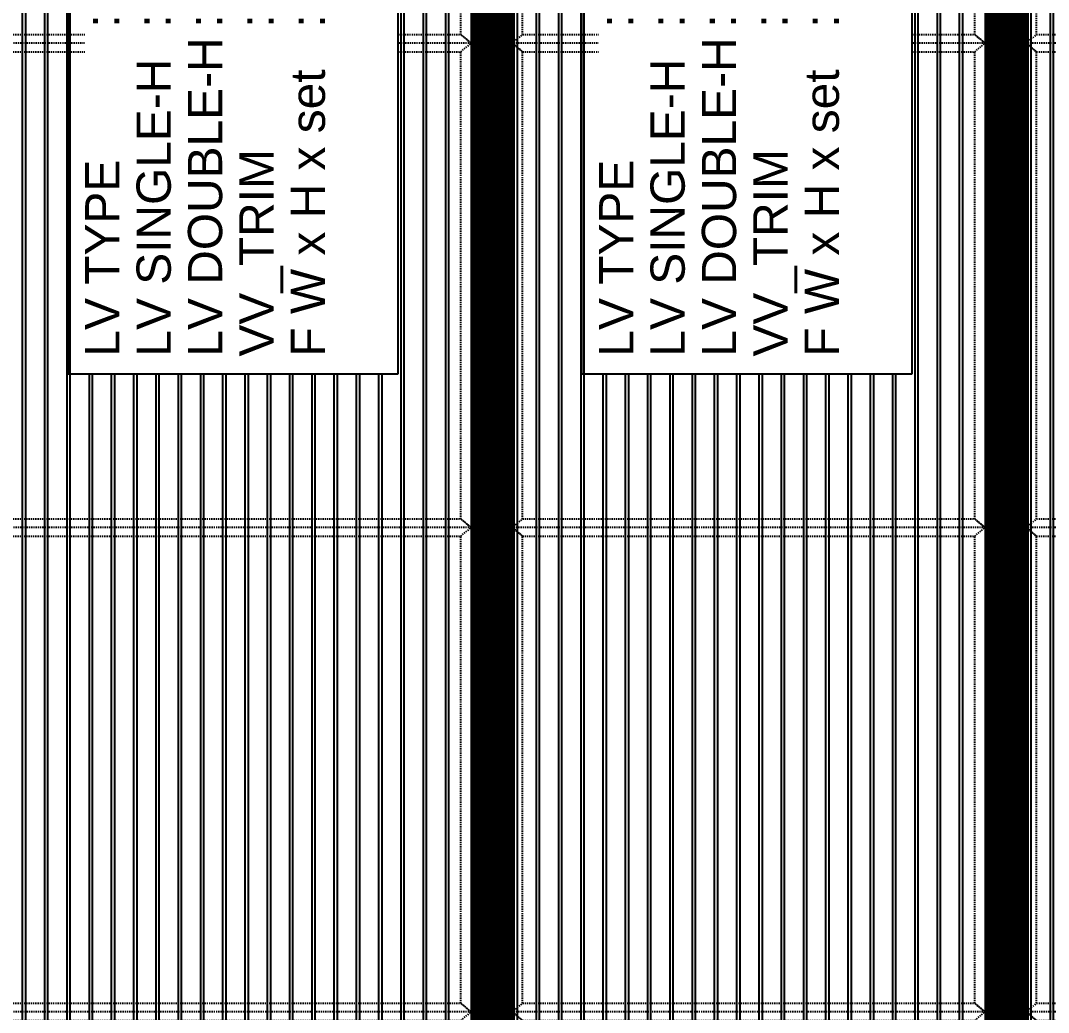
# Model space of a CAD drawing. Header units: millimetres. Extents: x 652937 to 1670132, y 1473552 to 2851037.
# Drawn here: x 821586 to 824586, y 1519870 to 1522765 of the extents above; entities that cross this region are included whole.
import ezdxf
from ezdxf.enums import TextEntityAlignment as Align
from ezdxf.xclip import XClip

# ---------------------------------------------------------------- set-up
doc = ezdxf.new("R2010")
doc.units = ezdxf.units.MM
doc.header["$XCLIPFRAME"] = 0
for name, pattern in [('TA_GL_005.00000', [13.75, 5, -1.25, 1.25, -1.25, 5]), ('TA_HL_001.00000', [6.5, 3.55, -2.95]), ('XKITLINE00', [0]), ('XKITLINE02', [4, 2, -2])]:
    doc.linetypes.add(name, pattern=pattern)
doc.layers.add('000 - 0_HIDE_OBJ_FRAMING_DEF_SUB', color=1, linetype='Continuous', plot=False)
doc.layers.add('000 - ESTIMATE_ASPG_WIPEOUT_', color=250, linetype='Continuous', plot=False)
for name, color, linetype in [('000 - 0_SYM_DWG_GRID-BUBBLE_MAIN_COLOR_1', 3, 'Continuous'), ('000 - 0_SYM_DWG_GRIDLINE_MAIN_COLOR_251', 251, 'Continuous'), ('010 - ASPG_EXTR_MAIN_COLOR_2', 2, 'Continuous'), ('010 - ASPG_EXTR_WIPEOUT_', 250, 'Continuous'), ('010 - ASPG_FRAMING_MAIN_COLOR_1', 3, 'Continuous'), ('010 - ASPG_FRAMING_SUB_COLOR_2', 1, 'Continuous'), ('010 - ASPG_FRAMING_SUB_COLOR_3', 251, 'Continuous')]:
    doc.layers.add(name, color=color, linetype=linetype)
for name, color, linetype, true_color, plot in [('000 - ESTIMATE_ASPG_MAIN_COLOR_6', 6, 'Continuous', 0xff00ff, False), ('000 - ESTIMATE_ASPG_TEXT_COLOR_1', 1, 'Continuous', 0xff0000, False), ('000_AREA_ASPG_AREA_HATCH_', 7, 'Continuous', 0xff8700, False), ('000_AREA_ASPG_AREA_MAIN_COLOR_1', 7, 'Continuous', 0xff8700, False)]:
    doc.layers.add(name, color=color, linetype=linetype, true_color=true_color, plot=plot)
for name, color, linetype, lineweight in [('A-230-M_FLOOR', 2, 'Continuous', 25), ('Bolt', 7, 'Continuous', 0), ('Part', 2, 'Continuous', 0)]:
    doc.layers.add(name, color=color, linetype=linetype, lineweight=lineweight)
doc.styles.add('_Arial', font='arial.ttf')
doc.styles.add('Arial', font='arial.ttf')
doc.styles.add('TA', font='', dxfattribs={"height": 4.5})
doc.styles.get('TA').set_extended_font_data('Cordia New')

# ---------------------------------------------------------------- blocks, each defined once
blk = doc.blocks.new('*U6169')
at = {"layer": '000 - 0_SYM_DWG_GRIDLINE_MAIN_COLOR_251', "linetype": 'ByBlock', "ltscale": 5}
blk.add_line((16, 0), (-308.662, 0), dxfattribs=at)
at = {"style": 'TA', "flags": 1}
blk.add_attdef('LOCATION', (6, -6), '', height=4.5, rotation=270, dxfattribs=at)
at = {"layer": '000 - 0_SYM_DWG_GRID-BUBBLE_MAIN_COLOR_1', "style": 'Arial'}
blk.add_attdef('GRID-HEAD', text='', height=4, rotation=90, dxfattribs=at).set_placement((50, 0), align=Align.MIDDLE_CENTER)
blk = doc.blocks.new('*U6164')
at = {"layer": '000 - 0_SYM_DWG_GRIDLINE_MAIN_COLOR_251', "linetype": 'ByBlock', "ltscale": 5}
blk.add_line((200, 0), (-30071, 0), dxfattribs=at)
at = {"style": 'TA', "flags": 1}
blk.add_attdef('LOCATION', (6, -6), '', height=4.5, rotation=270, dxfattribs=at)
blk = doc.blocks.new('W-1-PP18-ST_ENT3_REV02_20260413-044638_PP18_ENT3_ELE2-DIMS-2')
at = {"color": 6, "linetype": 'TA_GL_005.00000', "rotation": 180}
blk.add_blockref('*U6164', (-7244, 110695), dxfattribs=at)
at = {"layer": '000 - 0_SYM_DWG_GRIDLINE_MAIN_COLOR_251', "color": 6, "xscale": 50, "yscale": 50, "zscale": 50, "rotation": 270}
blk.add_blockref('*U6169', (0, 100920), dxfattribs=at)
blk = doc.blocks.new('GM_Louver Grill Vertical Z1 - Z Profile-V141-ENT 3 ELE-4 Sheet')
at = {"layer": '000 - 0_HIDE_OBJ_FRAMING_DEF_SUB'}
blk.add_line((187463.5, 105550), (187463.5, 114870), dxfattribs=at)
blk = doc.blocks.new('E4')
at = {"layer": '000 - 0_HIDE_OBJ_FRAMING_DEF_SUB'}
for points in [[(-1563166.2, 114870), (-1564666.2, 114870), (-1564666.2, 105550), (-1563166.2, 105550)], [(-1563166.2, 114870), (-1561666.2, 114870), (-1561666.2, 105550), (-1563166.2, 105550)], [(-1560166.2, 114870), (-1561666.2, 114870), (-1561666.2, 105550), (-1560166.2, 105550)], [(-1564616.2, 114820), (-1563216.2, 114820), (-1563216.2, 105600), (-1564616.2, 105600)], [(-1563116.2, 114820), (-1561716.2, 114820), (-1561716.2, 105600), (-1563116.2, 105600)], [(-1561616.2, 114820), (-1560216.2, 114820), (-1560216.2, 105600), (-1561616.2, 105600)]]:
    blk.add_lwpolyline(points, close=True, dxfattribs=at)
at = {"layer": '000 - 0_HIDE_OBJ_FRAMING_DEF_SUB', "color": 8}
for p in [(-1751929.7, 0), (-1751854.7, 0), (-1751779.7, 0), (-1751704.7, 0), (-1751629.7, 0), (-1751554.7, 0), (-1751479.7, 0), (-1751404.7, 0), (-1751329.7, 0), (-1751254.7, 0), (-1751179.7, 0), (-1751104.7, 0), (-1751029.7, 0), (-1750954.7, 0), (-1750879.7, 0), (-1750804.7, 0), (-1750729.7, 0), (-1750504.7, 0), (-1750429.7, 0), (-1750354.7, 0), (-1750279.7, 0), (-1750204.7, 0), (-1750129.7, 0), (-1750054.7, 0), (-1749979.7, 0), (-1749904.7, 0), (-1749829.7, 0), (-1749754.7, 0), (-1749679.7, 0), (-1749604.7, 0), (-1749529.7, 0), (-1749454.7, 0), (-1749379.7, 0), (-1749304.7, 0), (-1749229.7, 0), (-1749004.7, 0)]:
    blk.add_blockref('GM_Louver Grill Vertical Z1 - Z Profile-V141-ENT 3 ELE-4 Sheet', p, dxfattribs=at)
blk = doc.blocks.new('*A3459102')
at = {"layer": 'Part', "linetype": 'XKITLINE00', "lineweight": 0}
for p, q in [((616.947211, 135.830227), (616.947209, 135.830227)), ((616.947209, 135.830227), (619.147209, 135.830227)), ((616.947209, 135.730227), (616.947209, 135.830227)), ((616.947211, 135.730227), (616.947209, 135.730227)), ((616.947209, 135.730227), (619.147209, 135.730227)), ((619.147211, 135.830227), (619.147209, 135.830227)), ((619.147209, 135.730227), (619.147209, 135.830227)), ((619.147211, 135.730227), (619.147209, 135.730227))]:
    blk.add_line(p, q, dxfattribs=at)
at = {"layer": 'Part', "linetype": 'XKITLINE02', "lineweight": 0}
for p, q in [((616.947211, 135.830227), (616.947211, 135.730227)), ((619.147209, 135.830227), (619.147211, 135.830227)), ((619.147209, 135.730227), (619.147211, 135.730227)), ((619.147211, 135.830227), (619.147211, 135.730227))]:
    blk.add_line(p, q, dxfattribs=at)
blk = doc.blocks.new('*A3460103')
at = {"layer": 'Part', "linetype": 'XKITLINE02', "lineweight": 0}
for p, q in [((618.12721, 136.430227), (618.077209, 136.430227)), ((618.077209, 136.430227), (618.077209, 135.930227)), ((618.127209, 135.930227), (618.127209, 136.430227)), ((618.077209, 135.830227), (618.67721, 135.830227)), ((618.67721, 135.830227), (618.67721, 135.880227))]:
    blk.add_line(p, q, dxfattribs=at)
at = {"layer": 'Part', "linetype": 'XKITLINE00', "lineweight": 0}
for p, q in [((618.077209, 135.930227), (618.077209, 135.830227)), ((618.127209, 135.930227), (618.127209, 135.880227)), ((618.677209, 135.880227), (618.127209, 135.880227)), ((618.677209, 135.830227), (618.677209, 135.880227))]:
    blk.add_line(p, q, dxfattribs=at)
blk = doc.blocks.new('*A3462105')
at = {"layer": 'Bolt', "linetype": 'XKITLINE02', "lineweight": 0}
for p, q in [((618.07721, 136.200227), (618.01721, 136.200227)), ((618.12721, 136.300227), (618.07721, 136.300227)), ((618.20641, 136.130227), (617.77721, 136.130227)), ((618.07721, 136.060227), (618.01721, 136.060227)), ((618.12721, 135.960227), (618.07721, 135.960227))]:
    blk.add_line(p, q, dxfattribs=at)
blk = doc.blocks.new('*A3463106')
at = {"layer": 'Bolt'}
for points in [[(617.217, 135.83), (617.217, 135.73), (617.077, 135.73), (617.077, 135.83)], [(619.017, 135.83), (619.017, 135.73), (618.877, 135.73), (618.877, 135.83)]]:
    blk.add_hatch(color=256, dxfattribs=at).paths.add_polyline_path(points, flags=17)
at = {"layer": 'Bolt', "linetype": 'XKITLINE00', "lineweight": 0}
for p, q in [((617.077, 135.83), (617.077, 135.73)), ((617.147, 135.83), (617.147, 135.73)), ((617.217, 135.83), (617.217, 135.73)), ((618.877, 135.83), (618.877, 135.73)), ((618.947, 135.83), (618.947, 135.73)), ((619.017, 135.83), (619.017, 135.73))]:
    blk.add_line(p, q, dxfattribs=at)
blk = doc.blocks.new('*A3534110')
at = {"layer": 'Part', "linetype": 'XKITLINE00', "lineweight": 0}
for p, q in [((616.947209, 162.330227), (616.947209, 162.430227)), ((616.947209, 162.430227), (619.147209, 162.430227)), ((619.147209, 162.330227), (616.947209, 162.330227)), ((619.147209, 162.330227), (619.147209, 162.430227)), ((619.147209, 162.430227), (619.147211, 162.430227)), ((619.147211, 162.330227), (619.147209, 162.330227))]:
    blk.add_line(p, q, dxfattribs=at)
at = {"layer": 'Part', "linetype": 'XKITLINE02', "lineweight": 0}
for p, q in [((616.947211, 162.330227), (616.947211, 162.430227)), ((619.147209, 162.430227), (619.147211, 162.430227)), ((619.147209, 162.330227), (619.147211, 162.330227)), ((619.147211, 162.330227), (619.147211, 162.430227))]:
    blk.add_line(p, q, dxfattribs=at)
blk = doc.blocks.new('*A3535111')
at = {"layer": 'Part', "linetype": 'XKITLINE00', "lineweight": 0}
for p, q in [((618.077209, 162.330227), (618.077209, 162.230227)), ((618.677209, 162.280227), (618.677209, 162.330227)), ((618.677209, 162.280227), (618.127209, 162.280227)), ((618.127209, 162.280227), (618.127209, 162.230227))]:
    blk.add_line(p, q, dxfattribs=at)
at = {"layer": 'Part', "linetype": 'XKITLINE02', "lineweight": 0}
for p, q in [((618.077209, 162.330227), (618.67721, 162.330227)), ((618.67721, 162.330227), (618.67721, 162.280227)), ((618.07721, 161.730227), (618.077209, 162.230227)), ((618.127209, 162.230227), (618.12721, 161.730227)), ((618.077209, 161.730227), (618.12721, 161.730227))]:
    blk.add_line(p, q, dxfattribs=at)
blk = doc.blocks.new('*A3537113')
at = {"layer": 'Bolt', "linetype": 'XKITLINE02', "lineweight": 0}
for p, q in [((618.20641, 162.030227), (617.77721, 162.030227)), ((618.07721, 162.100227), (618.01721, 162.100227)), ((618.12721, 162.200227), (618.07721, 162.200227)), ((618.07721, 161.960227), (618.01721, 161.960227)), ((618.12721, 161.860227), (618.07721, 161.860227))]:
    blk.add_line(p, q, dxfattribs=at)
blk = doc.blocks.new('*A3538114')
at = {"layer": 'Bolt'}
for points in [[(617.217, 162.43), (617.217, 162.33), (617.077, 162.33), (617.077, 162.43)], [(619.017, 162.43), (619.017, 162.33), (618.877, 162.33), (618.877, 162.43)]]:
    blk.add_hatch(color=256, dxfattribs=at).paths.add_polyline_path(points, flags=17)
at = {"layer": 'Bolt', "linetype": 'XKITLINE00', "lineweight": 0}
for p, q in [((617.077, 162.33), (617.077, 162.43)), ((617.147, 162.33), (617.147, 162.43)), ((617.217, 162.33), (617.217, 162.43)), ((618.877, 162.33), (618.877, 162.43)), ((618.947, 162.33), (618.947, 162.43)), ((619.017, 162.33), (619.017, 162.43))]:
    blk.add_line(p, q, dxfattribs=at)
blk = doc.blocks.new('*A3536112')
at = {"layer": 'Part', "linetype": 'XKITLINE00', "lineweight": 0}
for p, q in [((616.747209, 162.630227), (616.947209, 162.430227)), ((619.177209, 162.430227), (619.347209, 162.630227)), ((616.947209, 162.430227), (619.177211, 162.430227))]:
    blk.add_line(p, q, dxfattribs=at)
at = {"layer": 'Part', "linetype": 'XKITLINE02', "lineweight": 0}
for p, q in [((616.747209, 162.630227), (619.347211, 162.630227)), ((616.947211, 162.430227), (616.747211, 162.630227)), ((619.177211, 162.430227), (619.347211, 162.630227))]:
    blk.add_line(p, q, dxfattribs=at)
blk = doc.blocks.new('*A3461104')
at = {"layer": 'Part', "linetype": 'XKITLINE00', "lineweight": 0}
for p, q in [((616.747209, 135.530227), (616.947209, 135.730227)), ((616.947209, 135.730227), (616.947211, 135.730227)), ((619.177211, 135.730227), (616.947209, 135.730227)), ((619.347209, 135.530227), (619.177209, 135.730227))]:
    blk.add_line(p, q, dxfattribs=at)
at = {"layer": 'Part', "linetype": 'XKITLINE02', "lineweight": 0}
for p, q in [((616.747211, 135.530227), (616.947211, 135.730227)), ((619.347211, 135.530227), (619.177211, 135.730227)), ((616.747209, 135.530227), (619.347211, 135.530227))]:
    blk.add_line(p, q, dxfattribs=at)
blk = doc.blocks.new('*A45305054')
at = {"layer": 'Part', "linetype": 'XKITLINE00', "lineweight": 0}
for p, q in [((7.497034, -93.970099), (20.997055, -93.970099)), ((7.497034, -93.970099), (7.497034, -94.295099)), ((20.99706, -93.970099), (20.997055, -93.970099)), ((20.997055, -93.970099), (20.997055, -94.295099)), ((20.997145, -93.970099), (20.997139, -93.970099)), ((20.997139, -93.970099), (20.997139, -94.265099)), ((7.497034, -94.295099), (20.997055, -94.295099)), ((20.997145, -94.265099), (20.997145, -94.295099))]:
    blk.add_line(p, q, dxfattribs=at)
at = {"layer": 'Part', "linetype": 'XKITLINE02', "lineweight": 0}
for p, q in [((7.49704, -94.265099), (7.49704, -93.970099)), ((7.497118, -94.265099), (7.497118, -93.970099)), ((7.497124, -94.295099), (7.497124, -93.970099)), ((20.997055, -93.970099), (20.997145, -93.970099)), ((20.99706, -94.265099), (20.99706, -93.970099)), ((20.997145, -93.970099), (20.997145, -94.265099)), ((7.49704, -94.265099), (20.997139, -94.265099)), ((20.997055, -94.295099), (20.997145, -94.295099)), ((20.997055, -94.295099), (20.997145, -94.295099)), ((20.997139, -94.265099), (20.99706, -94.265099))]:
    blk.add_line(p, q, dxfattribs=at)
blk = doc.blocks.new('*A45315055')
at = {"layer": 'Part', "linetype": 'XKITLINE00', "lineweight": 0}
for p, q in [((7.497034, -86.470099), (20.997055, -86.470099)), ((7.497034, -86.470099), (7.497034, -86.795099)), ((20.99706, -86.470099), (20.997055, -86.470099)), ((20.997055, -86.470099), (20.997055, -86.795099)), ((20.997145, -86.470099), (20.997139, -86.470099)), ((20.997139, -86.470099), (20.997139, -86.765099)), ((7.497034, -86.795099), (20.997055, -86.795099)), ((20.997145, -86.765099), (20.997145, -86.795099))]:
    blk.add_line(p, q, dxfattribs=at)
at = {"layer": 'Part', "linetype": 'XKITLINE02', "lineweight": 0}
for p, q in [((7.49704, -86.765099), (7.49704, -86.470099)), ((7.497118, -86.765099), (7.497118, -86.470099)), ((7.497124, -86.795099), (7.497124, -86.470099)), ((20.997055, -86.470099), (20.997145, -86.470099)), ((20.99706, -86.765099), (20.99706, -86.470099)), ((20.997145, -86.470099), (20.997145, -86.765099)), ((7.49704, -86.765099), (20.997139, -86.765099)), ((20.997055, -86.795099), (20.997145, -86.795099)), ((20.997055, -86.795099), (20.997145, -86.795099)), ((20.997139, -86.765099), (20.99706, -86.765099))]:
    blk.add_line(p, q, dxfattribs=at)
blk = doc.blocks.new('*A45835107')
at = {"layer": 'Part', "linetype": 'XKITLINE00', "lineweight": 0}
for p, q in [((9.106897, -94.475099), (9.106897, -94.325099)), ((9.106897, -94.325099), (9.136897, -94.325099)), ((9.136897, -94.475099), (9.136897, -94.325099)), ((9.137017, -94.825099), (9.137017, -94.325099)), ((9.106987, -94.825099), (9.106897, -94.475099)), ((9.106897, -94.475099), (9.136897, -94.475099)), ((9.136897, -94.475099), (9.136987, -94.825099)), ((9.107017, -94.825099), (9.106987, -94.825099)), ((9.106987, -94.825099), (9.137017, -94.825099))]:
    blk.add_line(p, q, dxfattribs=at)
at = {"layer": 'Part', "linetype": 'XKITLINE02', "lineweight": 0}
for p, q in [((9.106897, -94.325099), (9.107017, -94.325099)), ((9.107017, -94.325099), (9.107017, -94.825099)), ((9.136897, -94.325099), (9.137017, -94.325099)), ((9.137017, -94.325099), (9.136897, -94.325099))]:
    blk.add_line(p, q, dxfattribs=at)
blk = doc.blocks.new('*A46125136')
at = {"layer": 'Part', "linetype": 'XKITLINE00', "lineweight": 0}
for p, q in [((19.356876, -86.975099), (19.356876, -86.825099)), ((19.356876, -86.825099), (19.386876, -86.825099)), ((19.386876, -86.975099), (19.386876, -86.825099)), ((19.386996, -87.325099), (19.386996, -86.825099)), ((19.356966, -87.325099), (19.356876, -86.975099)), ((19.356876, -86.975099), (19.386876, -86.975099)), ((19.386876, -86.975099), (19.386966, -87.325099)), ((19.356996, -87.325099), (19.356966, -87.325099)), ((19.356966, -87.325099), (19.386996, -87.325099))]:
    blk.add_line(p, q, dxfattribs=at)
at = {"layer": 'Part', "linetype": 'XKITLINE02', "lineweight": 0}
for p, q in [((19.356876, -86.825099), (19.356996, -86.825099)), ((19.356996, -86.825099), (19.356996, -87.325099)), ((19.386876, -86.825099), (19.386996, -86.825099)), ((19.386996, -86.825099), (19.386876, -86.825099))]:
    blk.add_line(p, q, dxfattribs=at)
blk = doc.blocks.new('*A46135137')
at = {"layer": 'Part', "linetype": 'XKITLINE00', "lineweight": 0}
for p, q in [((19.121876, -86.825099), (19.121876, -86.795099)), ((19.621996, -86.825099), (19.121876, -86.825099)), ((19.621876, -86.825099), (19.621876, -86.795099)), ((19.621996, -86.825099), (19.621876, -86.825099)), ((19.621996, -86.795099), (19.621996, -86.825099))]:
    blk.add_line(p, q, dxfattribs=at)
at = {"layer": 'Part', "linetype": 'XKITLINE02', "lineweight": 0}
for p, q in [((19.621996, -86.795099), (19.121876, -86.795099)), ((19.121996, -86.825099), (19.121996, -86.795099)), ((19.621876, -86.795099), (19.621996, -86.795099))]:
    blk.add_line(p, q, dxfattribs=at)
blk = doc.blocks.new('*A46145138')
at = {"layer": 'Bolt'}
for points in [[(19.257, -86.765), (19.257, -86.795), (19.187, -86.795), (19.187, -86.765)], [(19.257, -86.795), (19.257, -86.825), (19.187, -86.825), (19.187, -86.795)], [(19.557, -86.765), (19.557, -86.795), (19.487, -86.795), (19.487, -86.765)], [(19.557, -86.795), (19.557, -86.825), (19.487, -86.825), (19.487, -86.795)]]:
    blk.add_hatch(color=256, dxfattribs=at).paths.add_polyline_path(points, flags=17)
at = {"layer": 'Bolt', "linetype": 'XKITLINE00', "lineweight": 0}
for p, q in [((19.222, -86.865), (19.222, -86.65)), ((19.522, -86.865), (19.522, -86.65)), ((19.187, -86.795), (19.187, -86.765)), ((19.187, -86.825), (19.187, -86.795)), ((19.257, -86.795), (19.257, -86.765)), ((19.257, -86.825), (19.257, -86.795)), ((19.487, -86.795), (19.487, -86.765)), ((19.487, -86.825), (19.487, -86.795)), ((19.557, -86.795), (19.557, -86.765)), ((19.557, -86.825), (19.557, -86.795))]:
    blk.add_line(p, q, dxfattribs=at)
blk = doc.blocks.new('*A46175141')
at = {"layer": 'Bolt'}
for points in [[(9.007, -86.765), (9.007, -86.795), (8.937, -86.795), (8.937, -86.765)], [(9.007, -86.795), (9.007, -86.825), (8.937, -86.825), (8.937, -86.795)], [(9.307, -86.765), (9.307, -86.795), (9.237, -86.795), (9.237, -86.765)], [(9.307, -86.795), (9.307, -86.825), (9.237, -86.825), (9.237, -86.795)]]:
    blk.add_hatch(color=256, dxfattribs=at).paths.add_polyline_path(points, flags=17)
at = {"layer": 'Bolt', "linetype": 'XKITLINE00', "lineweight": 0}
for p, q in [((8.972, -86.865), (8.972, -86.65)), ((9.272, -86.865), (9.272, -86.65)), ((8.937, -86.795), (8.937, -86.765)), ((8.937, -86.825), (8.937, -86.795)), ((9.007, -86.795), (9.007, -86.765)), ((9.007, -86.825), (9.007, -86.795)), ((9.237, -86.795), (9.237, -86.765)), ((9.237, -86.825), (9.237, -86.795)), ((9.307, -86.795), (9.307, -86.765)), ((9.307, -86.825), (9.307, -86.795))]:
    blk.add_line(p, q, dxfattribs=at)
blk = doc.blocks.new('*A46205144')
at = {"layer": 'Part', "linetype": 'XKITLINE00', "lineweight": 0}
for p, q in [((8.871897, -86.825099), (8.871897, -86.795099)), ((9.372017, -86.825099), (8.871897, -86.825099)), ((9.371897, -86.825099), (9.371897, -86.795099)), ((9.372017, -86.825099), (9.371897, -86.825099)), ((9.372017, -86.795099), (9.372017, -86.825099))]:
    blk.add_line(p, q, dxfattribs=at)
at = {"layer": 'Part', "linetype": 'XKITLINE02', "lineweight": 0}
for p, q in [((9.372017, -86.795099), (8.871897, -86.795099)), ((8.872017, -86.825099), (8.872017, -86.795099)), ((9.371897, -86.795099), (9.372017, -86.795099))]:
    blk.add_line(p, q, dxfattribs=at)
blk = doc.blocks.new('*A46215145')
at = {"layer": 'Part', "linetype": 'XKITLINE00', "lineweight": 0}
for p, q in [((9.106897, -86.975099), (9.106897, -86.825099)), ((9.106897, -86.825099), (9.136897, -86.825099)), ((9.136897, -86.975099), (9.136897, -86.825099)), ((9.137017, -87.325099), (9.137017, -86.825099)), ((9.106987, -87.325099), (9.106897, -86.975099)), ((9.106897, -86.975099), (9.136897, -86.975099)), ((9.136897, -86.975099), (9.136987, -87.325099)), ((9.107017, -87.325099), (9.106987, -87.325099)), ((9.106987, -87.325099), (9.137017, -87.325099))]:
    blk.add_line(p, q, dxfattribs=at)
at = {"layer": 'Part', "linetype": 'XKITLINE02', "lineweight": 0}
for p, q in [((9.106897, -86.825099), (9.107017, -86.825099)), ((9.107017, -86.825099), (9.107017, -87.325099)), ((9.136897, -86.825099), (9.137017, -86.825099)), ((9.137017, -86.825099), (9.136897, -86.825099))]:
    blk.add_line(p, q, dxfattribs=at)
blk = doc.blocks.new('*A46365160')
at = {"layer": 'Bolt'}
for points in [[(9.007, -94.265), (9.007, -94.295), (8.937, -94.295), (8.937, -94.265)], [(9.007, -94.295), (9.007, -94.325), (8.937, -94.325), (8.937, -94.295)], [(9.307, -94.265), (9.307, -94.295), (9.237, -94.295), (9.237, -94.265)], [(9.307, -94.295), (9.307, -94.325), (9.237, -94.325), (9.237, -94.295)]]:
    blk.add_hatch(color=256, dxfattribs=at).paths.add_polyline_path(points, flags=17)
at = {"layer": 'Bolt', "linetype": 'XKITLINE00', "lineweight": 0}
for p, q in [((8.972, -94.365), (8.972, -94.15)), ((9.272, -94.365), (9.272, -94.15)), ((8.937, -94.295), (8.937, -94.265)), ((8.937, -94.325), (8.937, -94.295)), ((9.007, -94.295), (9.007, -94.265)), ((9.007, -94.325), (9.007, -94.295)), ((9.237, -94.295), (9.237, -94.265)), ((9.237, -94.325), (9.237, -94.295)), ((9.307, -94.295), (9.307, -94.265)), ((9.307, -94.325), (9.307, -94.295))]:
    blk.add_line(p, q, dxfattribs=at)
blk = doc.blocks.new('*A46375161')
at = {"layer": 'Part', "linetype": 'XKITLINE00', "lineweight": 0}
for p, q in [((8.871897, -94.325099), (8.871897, -94.295099)), ((9.372017, -94.325099), (8.871897, -94.325099)), ((9.371897, -94.325099), (9.371897, -94.295099)), ((9.372017, -94.325099), (9.371897, -94.325099)), ((9.372017, -94.295099), (9.372017, -94.325099))]:
    blk.add_line(p, q, dxfattribs=at)
at = {"layer": 'Part', "linetype": 'XKITLINE02', "lineweight": 0}
for p, q in [((9.372017, -94.295099), (8.871897, -94.295099)), ((8.872017, -94.325099), (8.872017, -94.295099)), ((9.371897, -94.295099), (9.372017, -94.295099))]:
    blk.add_line(p, q, dxfattribs=at)
blk = doc.blocks.new('W-1-PP18-ST_ENT3_REV02_20260413-214324_PP18_ENT3_SE_ELE4-1')
at = {"layer": 'A-230-M_FLOOR', "color": 4, "lineweight": 9}
for points in [[(-1085, 102450), (-1085, 114420), (-835, 114420), (-835, 102450)], [(1915, 102450), (1915, 114420), (2165, 114420), (2165, 102450)]]:
    blk.add_lwpolyline(points, dxfattribs=at)
at = {"layer": 'Part', "linetype": 'XKITLINE00', "lineweight": 0}
for p, q in [((-835, 110695), (1915, 110695)), ((-835, 110095), (1915, 110095))]:
    blk.add_line(p, q, dxfattribs=at)
at = {"layer": 'Part', "linetype": 'XKITLINE02', "lineweight": 0}
for p, q in [((-538, 110055), (-538, 107840)), ((-538, 110055), (-538, 107840)), ((-532, 110055), (-532, 107840)), ((-532, 110055), (-532, 107840)), ((-485, 110055), (-485, 110055)), ((-485, 110055), (-485, 110055)), ((1612, 110055), (1612, 107840)), ((1612, 110055), (1612, 107840)), ((1618, 110055), (1618, 107840)), ((1618, 110055), (1618, 107840)), ((1665, 110055), (1665, 110055)), ((1665, 110055), (1665, 110055)), ((-485, 107840), (-485, 107840)), ((-485, 107840), (-485, 107840)), ((1665, 107840), (1665, 107840)), ((1665, 107840), (1665, 107840))]:
    blk.add_line(p, q, dxfattribs=at)
at = {"layer": 'Part', "linetype": 'XKITLINE00', "lineweight": 0}
for points in [[(-485, 107840), (-485, 110055), (-585, 110055), (-585, 107840)], [(1665, 107840), (1665, 110055), (1565, 110055), (1565, 107840)]]:
    blk.add_lwpolyline(points, close=True, dxfattribs=at)
blk.add_blockref('E4', (1563456.2, 0))
at = {"lineweight": 0}
for name, p, xscale, yscale, zscale in [('*A3536112', (-62341.2, 93832), 100, 100, 100), ('*A3534110', (-62339.7, 93832), 100, 100, 100), ('*A3538114', (-62339.7, 93832), 100, 100, 100), ('*A3536112', (-60191.2, 93832), 100, 100, 100), ('*A3534110', (-60189.7, 93832), 100, 100, 100), ('*A3538114', (-60189.7, 93832), 100, 100, 100), ('*A45315055', (-2309.4, 127339), 200, 200, 200), ('*A3537113', (-62339.7, 93832), 100, 100, 100), ('*A3535111', (-62339.7, 93832), 100, 100, 100), ('*A3537113', (-60189.7, 93832), 100, 100, 100), ('*A3535111', (-60189.7, 93832), 100, 100, 100), ('*A46205144', (-2359.4, 127339), 200, 200, 200), ('*A46175141', (-2359.4, 127339), 200, 200, 200), ('*A46135137', (-2259.4, 127339), 200, 200, 200), ('*A46145138', (-2259.4, 127339), 200, 200, 200), ('*A46215145', (-2359.4, 127339), 200, 200, 200), ('*A46125136', (-2259.4, 127339), 200, 200, 200), ('*A45305054', (-2309.4, 127339), 200, 200, 200), ('*A46375161', (-2359.4, 127339), 200, 200, 200), ('*A46365160', (-2359.4, 127339), 200, 200, 200), ('*A46375161', (-209.4, 127339), 200, 200, 200), ('*A46365160', (-209.4, 127339), 200, 200, 200), ('*A45835107', (-2359.4, 127339), 200, 200, 200), ('*A45835107', (-209.4, 127339), 200, 200, 200), ('*A3460103', (-62340.3, 94247), 100, 100, 100), ('*A3460103', (-60190.3, 94247), 100, 100, 100), ('*A3462105', (-62340.3, 94247), 100, 100, 100), ('*A3462105', (-60190.3, 94247), 100, 100, 100), ('*A3461104', (-62341.8, 94247), 100, 100, 100), ('*A3459102', (-62340.3, 94247), 100, 100, 100), ('*A3463106', (-62340.3, 94247), 100, 100, 100), ('*A3461104', (-60191.8, 94247), 100, 100, 100), ('*A3459102', (-60190.3, 94247), 100, 100, 100), ('*A3463106', (-60190.3, 94247), 100, 100, 100)]:
    blk.add_blockref(name, p, dxfattribs=dict(at, xscale=xscale, yscale=yscale, zscale=zscale))
blk = doc.blocks.new('*A40034527')
at = {"layer": 'Part', "linetype": 'XKITLINE00', "lineweight": 0}
for p, q in [((19.622001, -86.420099), (19.122001, -86.420099)), ((19.122001, -86.420099), (19.122001, -86.470099)), ((19.622001, -86.420099), (19.622009, -86.420099)), ((19.622001, -86.420099), (19.622001, -86.470099)), ((19.622093, -86.420099), (19.622101, -86.420099)), ((19.622093, -86.420099), (19.622093, -86.470099)), ((19.122001, -86.825099), (19.122001, -93.970099)), ((19.622001, -86.795099), (19.622001, -93.970099)), ((19.622093, -86.795099), (19.622093, -93.970099)), ((19.122001, -94.325099), (19.122001, -97.720099)), ((19.622001, -94.295099), (19.622001, -97.720099)), ((19.622093, -94.295099), (19.622093, -97.720099))]:
    blk.add_line(p, q, dxfattribs=at)
at = {"layer": 'Part', "linetype": 'XKITLINE02', "lineweight": 0}
for p, q in [((19.122001, -86.470099), (19.122001, -86.825099)), ((19.122009, -86.420099), (19.122009, -99.520099)), ((19.122093, -86.420099), (19.122093, -99.520099)), ((19.122101, -86.420099), (19.122101, -99.520099)), ((19.357009, -86.420099), (19.357009, -99.520099)), ((19.357093, -86.420099), (19.357093, -99.520099)), ((19.387009, -86.420099), (19.387009, -99.520099)), ((19.387093, -86.420099), (19.387093, -99.520099)), ((19.622093, -86.420099), (19.622001, -86.420099)), ((19.622001, -86.470099), (19.622001, -86.795099)), ((19.622009, -99.520099), (19.622009, -86.420099)), ((19.622009, -86.420099), (19.622093, -86.420099)), ((19.622093, -86.470099), (19.622093, -86.795099)), ((19.622101, -86.420099), (19.622101, -99.520099)), ((19.122001, -93.970099), (19.122001, -94.325099)), ((19.622001, -93.970099), (19.622001, -94.295099)), ((19.622093, -93.970099), (19.622093, -94.295099)), ((19.122001, -97.720099), (19.122001, -99.520099)), ((19.622001, -97.720099), (19.622001, -99.520099)), ((19.622093, -97.720099), (19.622093, -99.520099)), ((19.622101, -99.520099), (19.122001, -99.520099))]:
    blk.add_line(p, q, dxfattribs=at)
blk = doc.blocks.new('*A40074531')
at = {"layer": 'Part', "linetype": 'XKITLINE00', "lineweight": 0}
for p, q in [((9.372022, -86.420099), (8.872022, -86.420099)), ((8.872022, -86.420099), (8.872022, -86.470099)), ((9.372022, -86.420099), (9.37203, -86.420099)), ((9.372022, -86.420099), (9.372022, -86.470099)), ((9.372115, -86.420099), (9.372123, -86.420099)), ((9.372115, -86.420099), (9.372115, -86.470099)), ((8.872022, -86.825099), (8.872022, -93.970099)), ((9.372022, -86.795099), (9.372022, -93.970099)), ((9.372115, -86.795099), (9.372115, -93.970099)), ((8.872022, -94.325099), (8.872022, -97.720099)), ((9.372022, -94.295099), (9.372022, -97.720099)), ((9.372115, -94.295099), (9.372115, -97.720099))]:
    blk.add_line(p, q, dxfattribs=at)
at = {"layer": 'Part', "linetype": 'XKITLINE02', "lineweight": 0}
for p, q in [((8.872022, -86.470099), (8.872022, -86.825099)), ((8.87203, -86.420099), (8.87203, -99.520099)), ((8.872115, -86.420099), (8.872115, -99.520099)), ((8.872123, -86.420099), (8.872123, -99.520099)), ((9.10703, -86.420099), (9.10703, -99.520099)), ((9.107115, -86.420099), (9.107115, -99.520099)), ((9.13703, -86.420099), (9.13703, -99.520099)), ((9.137115, -86.420099), (9.137115, -99.520099)), ((9.372115, -86.420099), (9.372022, -86.420099)), ((9.372022, -86.470099), (9.372022, -86.795099)), ((9.37203, -99.520099), (9.37203, -86.420099)), ((9.37203, -86.420099), (9.372115, -86.420099)), ((9.372115, -86.470099), (9.372115, -86.795099)), ((9.372123, -86.420099), (9.372123, -99.520099)), ((8.872022, -93.970099), (8.872022, -94.325099)), ((9.372022, -93.970099), (9.372022, -94.295099)), ((9.372115, -93.970099), (9.372115, -94.295099)), ((8.872022, -97.720099), (8.872022, -99.520099)), ((9.372022, -97.720099), (9.372022, -99.520099)), ((9.372115, -97.720099), (9.372115, -99.520099)), ((9.372123, -99.520099), (8.872022, -99.520099))]:
    blk.add_line(p, q, dxfattribs=at)
blk = doc.blocks.new('*A40234547')
at = {"layer": 'Part', "linetype": 'XKITLINE00', "lineweight": 0}
for p, q in [((6.121892, -99.720099), (6.121892, -83.220099)), ((7.371892, -83.220099), (6.121892, -83.220099)), ((7.371892, -99.720099), (7.371892, -83.220099)), ((7.372293, -86.220099), (7.372293, -97.720099)), ((7.371892, -99.720099), (6.121892, -99.720099))]:
    blk.add_line(p, q, dxfattribs=at)
at = {"layer": 'Part', "linetype": 'XKITLINE02', "lineweight": 0}
for p, q in [((6.122293, -99.720099), (6.122293, -83.220099)), ((7.372293, -83.220099), (7.371892, -83.220099)), ((7.372293, -83.220099), (7.372293, -86.220099)), ((7.372293, -97.720099), (7.372293, -99.720099)), ((7.372293, -99.720099), (7.371892, -99.720099))]:
    blk.add_line(p, q, dxfattribs=at)
blk = doc.blocks.new('*A44765000')
at = {"layer": 'Part', "linetype": 'XKITLINE00', "lineweight": 0}
blk.add_line((-7.628107, -86.220099), (44.365166, -86.220099), dxfattribs=at)
blk = doc.blocks.new('*A45365060')
at = {"layer": 'Part', "linetype": 'XKITLINE00', "lineweight": 0}
for p, q in [((8.572017, -86.370099), (8.572017, -86.320099)), ((8.572017, -86.320099), (9.672017, -86.320099)), ((8.572017, -86.370099), (9.672128, -86.370099)), ((9.672017, -86.370099), (9.672017, -86.320099)), ((9.672128, -86.370099), (9.672128, -86.320099))]:
    blk.add_line(p, q, dxfattribs=at)
at = {"layer": 'Part', "linetype": 'XKITLINE02', "lineweight": 0}
for p, q in [((8.572128, -86.370099), (8.572128, -86.320099)), ((9.672128, -86.320099), (9.672017, -86.320099)), ((9.672017, -86.320099), (9.672128, -86.320099))]:
    blk.add_line(p, q, dxfattribs=at)
blk = doc.blocks.new('*A45375061')
at = {"layer": 'Part', "linetype": 'XKITLINE00', "lineweight": 0}
for p, q in [((9.137042, -86.370099), (9.137042, -86.420099)), ((9.162042, -86.395099), (9.162042, -86.420099)), ((9.162042, -86.395099), (9.437042, -86.395099)), ((9.162103, -86.395099), (9.162103, -86.420099)), ((9.437042, -86.395099), (9.437042, -86.370099)), ((9.437103, -86.395099), (9.437103, -86.370099))]:
    blk.add_line(p, q, dxfattribs=at)
at = {"layer": 'Part', "linetype": 'XKITLINE02', "lineweight": 0}
for p, q in [((9.137042, -86.370099), (9.437103, -86.370099)), ((9.137103, -86.670099), (9.137103, -86.370099)), ((9.437103, -86.395099), (9.437042, -86.395099)), ((9.437042, -86.395099), (9.437103, -86.395099)), ((9.137042, -86.420099), (9.137042, -86.670099)), ((9.162042, -86.420099), (9.162042, -86.670099)), ((9.162103, -86.420099), (9.162103, -86.670099)), ((9.137042, -86.670099), (9.162103, -86.670099))]:
    blk.add_line(p, q, dxfattribs=at)
blk = doc.blocks.new('*A45385062')
at = {"layer": 'Part', "linetype": 'XKITLINE00', "lineweight": 0}
for p, q in [((8.471997, -86.220099), (8.572017, -86.320099)), ((9.771997, -86.220099), (9.672017, -86.320099)), ((9.672128, -86.320099), (9.772148, -86.220099)), ((8.572017, -86.320099), (9.672017, -86.320099))]:
    blk.add_line(p, q, dxfattribs=at)
at = {"layer": 'Part', "linetype": 'XKITLINE02', "lineweight": 0}
for p, q in [((8.472148, -86.220099), (8.471997, -86.220099)), ((8.471997, -86.220099), (9.772148, -86.220099)), ((8.572128, -86.320099), (8.472148, -86.220099)), ((9.672017, -86.320099), (9.672128, -86.320099)), ((9.672017, -86.320099), (9.672128, -86.320099))]:
    blk.add_line(p, q, dxfattribs=at)
blk = doc.blocks.new('*A45395063')
at = {"layer": 'Bolt', "linetype": 'XKITLINE02', "lineweight": 0}
for p, q in [((9.067473, -86.545099), (9.282073, -86.545099)), ((9.107066, -86.510099), (9.137066, -86.510099)), ((9.137053, -86.510099), (9.162053, -86.510099)), ((9.10708, -86.580099), (9.13708, -86.580099)), ((9.137092, -86.580099), (9.162092, -86.580099))]:
    blk.add_line(p, q, dxfattribs=at)
blk = doc.blocks.new('*A45405064')
at = {"layer": 'Bolt'}
for points in [[(8.687, -86.37), (8.687, -86.32), (8.757, -86.32), (8.757, -86.37)], [(9.487, -86.37), (9.487, -86.32), (9.557, -86.32), (9.557, -86.37)]]:
    blk.add_hatch(color=256, dxfattribs=at).paths.add_polyline_path(points, flags=17)
at = {"layer": 'Bolt', "linetype": 'XKITLINE00', "lineweight": 0}
for p, q in [((8.687, -86.32), (8.687, -86.37)), ((8.722, -86.32), (8.722, -86.37)), ((8.757, -86.32), (8.757, -86.37)), ((9.487, -86.32), (9.487, -86.37)), ((9.522, -86.32), (9.522, -86.37)), ((9.557, -86.32), (9.557, -86.37))]:
    blk.add_line(p, q, dxfattribs=at)
blk = doc.blocks.new('*A46025126')
at = {"layer": 'Bolt'}
for points in [[(18.937, -86.37), (18.937, -86.32), (19.007, -86.32), (19.007, -86.37)], [(19.737, -86.37), (19.737, -86.32), (19.807, -86.32), (19.807, -86.37)]]:
    blk.add_hatch(color=256, dxfattribs=at).paths.add_polyline_path(points, flags=17)
at = {"layer": 'Bolt', "linetype": 'XKITLINE00', "lineweight": 0}
for p, q in [((18.937, -86.32), (18.937, -86.37)), ((18.972, -86.32), (18.972, -86.37)), ((19.007, -86.32), (19.007, -86.37)), ((19.737, -86.32), (19.737, -86.37)), ((19.772, -86.32), (19.772, -86.37)), ((19.807, -86.32), (19.807, -86.37))]:
    blk.add_line(p, q, dxfattribs=at)
blk = doc.blocks.new('*A46035127')
at = {"layer": 'Bolt', "linetype": 'XKITLINE02', "lineweight": 0}
for p, q in [((19.317451, -86.545099), (19.532051, -86.545099)), ((19.357044, -86.510099), (19.387044, -86.510099)), ((19.387031, -86.510099), (19.412031, -86.510099)), ((19.357058, -86.580099), (19.387058, -86.580099)), ((19.38707, -86.580099), (19.41207, -86.580099))]:
    blk.add_line(p, q, dxfattribs=at)
blk = doc.blocks.new('*A46045128')
at = {"layer": 'Part', "linetype": 'XKITLINE00', "lineweight": 0}
for p, q in [((18.721976, -86.220099), (18.821996, -86.320099)), ((20.021976, -86.220099), (19.921996, -86.320099)), ((19.922106, -86.320099), (20.022126, -86.220099)), ((18.821996, -86.320099), (19.921996, -86.320099))]:
    blk.add_line(p, q, dxfattribs=at)
at = {"layer": 'Part', "linetype": 'XKITLINE02', "lineweight": 0}
for p, q in [((18.722126, -86.220099), (18.721976, -86.220099)), ((18.721976, -86.220099), (20.022126, -86.220099)), ((18.822106, -86.320099), (18.722126, -86.220099)), ((19.921996, -86.320099), (19.922106, -86.320099)), ((19.921996, -86.320099), (19.922106, -86.320099))]:
    blk.add_line(p, q, dxfattribs=at)
blk = doc.blocks.new('*A46055129')
at = {"layer": 'Part', "linetype": 'XKITLINE00', "lineweight": 0}
for p, q in [((19.387021, -86.370099), (19.387021, -86.420099)), ((19.412021, -86.395099), (19.412021, -86.420099)), ((19.412021, -86.395099), (19.687021, -86.395099)), ((19.412081, -86.395099), (19.412081, -86.420099)), ((19.687021, -86.395099), (19.687021, -86.370099)), ((19.687081, -86.395099), (19.687081, -86.370099))]:
    blk.add_line(p, q, dxfattribs=at)
at = {"layer": 'Part', "linetype": 'XKITLINE02', "lineweight": 0}
for p, q in [((19.387021, -86.370099), (19.687081, -86.370099)), ((19.387081, -86.670099), (19.387081, -86.370099)), ((19.687081, -86.395099), (19.687021, -86.395099)), ((19.687021, -86.395099), (19.687081, -86.395099)), ((19.387021, -86.420099), (19.387021, -86.670099)), ((19.412021, -86.420099), (19.412021, -86.670099)), ((19.412081, -86.420099), (19.412081, -86.670099)), ((19.387021, -86.670099), (19.412081, -86.670099))]:
    blk.add_line(p, q, dxfattribs=at)
blk = doc.blocks.new('*A46065130')
at = {"layer": 'Part', "linetype": 'XKITLINE00', "lineweight": 0}
for p, q in [((18.821996, -86.370099), (18.821996, -86.320099)), ((18.821996, -86.320099), (19.921996, -86.320099)), ((18.821996, -86.370099), (19.922106, -86.370099)), ((19.921996, -86.370099), (19.921996, -86.320099)), ((19.922106, -86.370099), (19.922106, -86.320099))]:
    blk.add_line(p, q, dxfattribs=at)
at = {"layer": 'Part', "linetype": 'XKITLINE02', "lineweight": 0}
for p, q in [((18.822106, -86.370099), (18.822106, -86.320099)), ((19.922106, -86.320099), (19.921996, -86.320099)), ((19.921996, -86.320099), (19.922106, -86.320099))]:
    blk.add_line(p, q, dxfattribs=at)
blk = doc.blocks.new('*A46335157')
at = {"layer": 'Bolt'}
for points in [[(19.257, -94.265), (19.257, -94.295), (19.187, -94.295), (19.187, -94.265)], [(19.257, -94.295), (19.257, -94.325), (19.187, -94.325), (19.187, -94.295)], [(19.557, -94.265), (19.557, -94.295), (19.487, -94.295), (19.487, -94.265)], [(19.557, -94.295), (19.557, -94.325), (19.487, -94.325), (19.487, -94.295)]]:
    blk.add_hatch(color=256, dxfattribs=at).paths.add_polyline_path(points, flags=17)
at = {"layer": 'Bolt', "linetype": 'XKITLINE00', "lineweight": 0}
for p, q in [((19.222, -94.365), (19.222, -94.15)), ((19.522, -94.365), (19.522, -94.15)), ((19.187, -94.295), (19.187, -94.265)), ((19.187, -94.325), (19.187, -94.295)), ((19.257, -94.295), (19.257, -94.265)), ((19.257, -94.325), (19.257, -94.295)), ((19.487, -94.295), (19.487, -94.265)), ((19.487, -94.325), (19.487, -94.295)), ((19.557, -94.295), (19.557, -94.265)), ((19.557, -94.325), (19.557, -94.295))]:
    blk.add_line(p, q, dxfattribs=at)
blk = doc.blocks.new('*A46345158')
at = {"layer": 'Part', "linetype": 'XKITLINE00', "lineweight": 0}
for p, q in [((19.121876, -94.325099), (19.121876, -94.295099)), ((19.621996, -94.325099), (19.121876, -94.325099)), ((19.621876, -94.325099), (19.621876, -94.295099)), ((19.621996, -94.325099), (19.621876, -94.325099)), ((19.621996, -94.295099), (19.621996, -94.325099))]:
    blk.add_line(p, q, dxfattribs=at)
at = {"layer": 'Part', "linetype": 'XKITLINE02', "lineweight": 0}
for p, q in [((19.621996, -94.295099), (19.121876, -94.295099)), ((19.121996, -94.325099), (19.121996, -94.295099)), ((19.621876, -94.295099), (19.621996, -94.295099))]:
    blk.add_line(p, q, dxfattribs=at)
blk = doc.blocks.new('*A46355159')
at = {"layer": 'Part', "linetype": 'XKITLINE00', "lineweight": 0}
for p, q in [((19.356876, -94.475099), (19.356876, -94.325099)), ((19.356876, -94.325099), (19.386876, -94.325099)), ((19.386876, -94.475099), (19.386876, -94.325099)), ((19.386996, -94.825099), (19.386996, -94.325099)), ((19.356966, -94.825099), (19.356876, -94.475099)), ((19.356876, -94.475099), (19.386876, -94.475099)), ((19.386876, -94.475099), (19.386966, -94.825099)), ((19.356996, -94.825099), (19.356966, -94.825099)), ((19.356966, -94.825099), (19.386996, -94.825099))]:
    blk.add_line(p, q, dxfattribs=at)
at = {"layer": 'Part', "linetype": 'XKITLINE02', "lineweight": 0}
for p, q in [((19.356876, -94.325099), (19.356996, -94.325099)), ((19.356996, -94.325099), (19.356996, -94.825099)), ((19.386876, -94.325099), (19.386996, -94.325099)), ((19.386996, -94.325099), (19.386876, -94.325099))]:
    blk.add_line(p, q, dxfattribs=at)
blk = doc.blocks.new('W-1-PP18-ST_ENT3_REV02_20260413-214457_PP18_ENT3_SE_ELE4-2')
at = {"lineweight": 0, "xscale": 200, "yscale": 200, "zscale": 200}
for name in ['*A44765000', '*A40234547', '*A45385062', '*A45365060', '*A45405064', '*A46045128', '*A46065130', '*A46025126', '*A45315055', '*A40074531', '*A45395063', '*A45375061', '*A40034527', '*A46035127', '*A46055129', '*A46175141', '*A46145138', '*A46205144', '*A46135137', '*A46215145', '*A46125136', '*A45305054', '*A46365160', '*A46335157', '*A46375161', '*A46345158', '*A45835107', '*A46355159']:
    blk.add_blockref(name, (-2309.3778, 127344.0198), dxfattribs=at)
blk = doc.blocks.new('*U6720')
blk.add_wipeout([(50, 0), (1450, 0), (1450, 8482), (50, 8482)]).dxf.layer = '010 - ASPG_EXTR_WIPEOUT_'
at = {"layer": '010 - ASPG_EXTR_MAIN_COLOR_2'}
for points in [[(129.8, 0), (140, 0), (140, 8482), (129.8, 8482)], [(194.8, 0), (205, 0), (205, 8482), (194.8, 8482)], [(259.8, 0), (270, 0), (270, 8482), (259.8, 8482)], [(324.8, 0), (335, 0), (335, 8482), (324.8, 8482)], [(389.8, 0), (400, 0), (400, 8482), (389.8, 8482)], [(454.8, 0), (465, 0), (465, 8482), (454.8, 8482)], [(519.8, 0), (530, 0), (530, 8482), (519.8, 8482)], [(584.8, 0), (595, 0), (595, 8482), (584.8, 8482)], [(649.8, 0), (660, 0), (660, 8482), (649.8, 8482)], [(714.8, 0), (725, 0), (725, 8482), (714.8, 8482)], [(779.8, 0), (790, 0), (790, 8482), (779.8, 8482)], [(844.8, 0), (855, 0), (855, 8482), (844.8, 8482)], [(909.8, 0), (920, 0), (920, 8482), (909.8, 8482)], [(974.8, 0), (985, 0), (985, 8482), (974.8, 8482)], [(1039.8, 0), (1050, 0), (1050, 8482), (1039.8, 8482)], [(1104.8, 0), (1115, 0), (1115, 8482), (1104.8, 8482)], [(1169.8, 0), (1180, 0), (1180, 8482), (1169.8, 8482)], [(1234.8, 0), (1245, 0), (1245, 8482), (1234.8, 8482)], [(1299.8, 0), (1310, 0), (1310, 8482), (1299.8, 8482)], [(1364.8, 0), (1375, 0), (1375, 8482), (1364.8, 8482)]]:
    blk.add_lwpolyline(points, close=True, dxfattribs=at)
at = {"layer": '010 - ASPG_FRAMING_SUB_COLOR_2'}
blk.add_lwpolyline([(50, 0), (1450, 0), (1450, 8482), (50, 8482)], close=True, dxfattribs=at)
for points in [[(-50, 0), (50, 0), (50, 8482), (-50, 8482)], [(1450, 0), (1550, 0), (1550, 8482), (1450, 8482)]]:
    blk.add_wipeout(points).dxf.layer = '010 - ASPG_EXTR_WIPEOUT_'
at = {"layer": '010 - ASPG_EXTR_MAIN_COLOR_2'}
blk.add_lwpolyline([(64.8, 0), (75, 0), (75, 8482), (64.8, 8482)], close=True, dxfattribs=at)
at = {"layer": '010 - ASPG_FRAMING_MAIN_COLOR_1'}
for points in [[(-50, 0), (-40, 0), (-40, 8482), (-50, 8482)], [(40, 0), (50, 0), (50, 8482), (40, 8482)], [(1450, 0), (1460, 0), (1460, 8482), (1450, 8482)], [(1540, 0), (1550, 0), (1550, 8482), (1540, 8482)]]:
    blk.add_lwpolyline(points, close=True, dxfattribs=at)
at = {"layer": '010 - ASPG_FRAMING_SUB_COLOR_2'}
for points in [[(-50, 0), (50, 0), (50, 8482), (-50, 8482)], [(1450, 0), (1550, 0), (1550, 8482), (1450, 8482)]]:
    blk.add_lwpolyline(points, close=True, dxfattribs=at)
blk = doc.blocks.new('*U8802')
at = {"layer": '010 - ASPG_FRAMING_SUB_COLOR_3', "linetype": 'ByBlock'}
for points in [[(0, 0), (0, 1380), (25, 1350), (25, 30), (0, 0)], [(1413.7, 1380), (0, 1380), (25, 1350), (1388.7, 1350)], [(1413.7, 0), (1413.7, 1380), (1388.7, 1350), (1388.7, 30), (1413.7, 0)], [(25, 30), (1388.7, 30), (1413.7, 0), (0, 0), (25, 30)]]:
    blk.add_lwpolyline(points, close=True, dxfattribs=at)
blk = doc.blocks.new('A$Cd3cf6656')
blk.add_wipeout([(-964.7, -457.4), (1855.6, -457.4), (1855.6, 457.4), (-964.7, 457.4)]).dxf.layer = '000 - ESTIMATE_ASPG_WIPEOUT_'
at = {"layer": '000 - ESTIMATE_ASPG_MAIN_COLOR_6'}
blk.add_lwpolyline([(-964.7, -457.4), (1855.6, -457.4), (1855.6, 507.4), (-964.7, 507.4)], close=True, dxfattribs=at)
at = {"layer": '000 - ESTIMATE_ASPG_TEXT_COLOR_1', "style": '_Arial'}
for s, p in [('LV TYPE', (-914.7, 356.5)), (':', (45, 356.5)), ('LV SINGLE-H', (-914.7, 206.5)), (':', (45, 206.5)), ('LV DOUBLE-H', (-914.7, 56.5)), (':', (45, 56.5)), ('VV_TRIM', (-914.7, -93.5)), (':', (45, -93.5)), ('F W x H x set', (-914.7, -243.5)), (':', (45, -243.5))]:
    blk.add_text(s, height=100, dxfattribs=at).set_placement(p)
for tag, p in [('LV_TYPE_VAL', (138.1, 356.5)), ('LV_SIN-H_VAL', (138.1, 206.5)), ('LV_DOU-H_VAL', (138.1, 56.5)), ('V-TRIM_VAL', (138.1, -93.5)), ('FRAME_VAL', (138.1, -243.5)), ('FRAME_SET', (138.1, -393.5))]:
    blk.add_attdef(tag, p, '', height=100, dxfattribs=at)
blk = doc.blocks.new('*U8821')
at = {"layer": '000_AREA_ASPG_AREA_HATCH_', "transparency": 33554539}
h = blk.add_hatch(dxfattribs=at)
h.set_pattern_fill('ANSI31', color=256)
h.set_pattern_definition([(45, (-24.4354, 8456.1105), (-2.245064, 2.245064), [])])
h.paths.add_polyline_path([(-60, 0), (60, 0), (60, 8482), (-60, 8482)])
at = {"layer": '000_AREA_ASPG_AREA_MAIN_COLOR_1'}
blk.add_lwpolyline([(-60, 0), (60, 0), (60, 8482), (-60, 8482)], close=True, dxfattribs=at)

msp = doc.modelspace()

# ---------------------------------------------------------------- block references
at = {"color": 6}
msp.add_blockref('W-1-PP18-ST_ENT3_REV02_20260413-044638_PP18_ENT3_ELE2-DIMS-2', (822670.5264, 1412070.4203), dxfattribs=at)

# ---------------------------------------------------------------- next in the draw order: block references
ref = msp.add_blockref('W-1-PP18-ST_ENT3_REV02_20260413-214324_PP18_ENT3_SE_ELE4-1', (822670.5264, 1412070.4203), dxfattribs=at)
XClip(ref).set_block_clipping_path([(-8921.6742467015, 100922), (26429.9241350386, 117178.2602934372)])

# ---------------------------------------------------------------- next in the draw order: block references
ref = msp.add_blockref('W-1-PP18-ST_ENT3_REV02_20260413-214457_PP18_ENT3_SE_ELE4-2', (822670.5264, 1412070.4203), dxfattribs=at)
XClip(ref).set_block_clipping_path([(-8921.6742467015, 100922), (26429.9241350386, 117178.2602934372)])

# ---------------------------------------------------------------- next in the draw order: block references
msp.add_blockref('*U6720', (824460.5264, 1518458.4203))

# ---------------------------------------------------------------- next in the draw order: block references
msp.add_blockref('*U6720', (822960.5264, 1518458.4203))

# ---------------------------------------------------------------- next in the draw order: block references
for name, p in [('*U6720', (821460.5264, 1518458.4203)), ('*U8821', (824460.5264, 1518458.4203))]:
    msp.add_blockref(name, p)
at = {"linetype": 'TA_HL_001.00000', "rotation": 90}
for p in [(825900.5264, 1522699.4203), (825900.5264, 1521285.7537), (825900.5264, 1519872.087), (825900.5264, 1518458.4203)]:
    msp.add_blockref('*U8802', p, dxfattribs=at)

# ---------------------------------------------------------------- next in the draw order: block references
msp.add_blockref('*U8821', (822960.5264, 1518458.4203))
for p in [(822900.5264, 1522699.4203), (824400.5264, 1522699.4203), (822900.5264, 1521285.7537), (824400.5264, 1521285.7537), (822900.5264, 1519872.087), (824400.5264, 1519872.087), (822900.5264, 1518458.4203), (824400.5264, 1518458.4203)]:
    msp.add_blockref('*U8802', p, dxfattribs=at)

# ---------------------------------------------------------------- next in the draw order: block references
at = {"rotation": 90}
for p, values in [((822230.5264, 1522699.4203), {'LV_TYPE_VAL': 'E4_PL_03_SINGLE BLANK', 'LV_SIN-H_VAL': '8482 mm. ', 'LV_DOU-H_VAL': '-', 'V-TRIM_VAL': '8482 mm.', 'FRAME_VAL': '1380.00mm. x 1413.67mm.', 'FRAME_SET': '6 set'}), ((823730.5264, 1522699.4203), {'LV_TYPE_VAL': 'E4_PL_04_SINGLE BLANK', 'LV_SIN-H_VAL': '8482 mm. ', 'LV_DOU-H_VAL': '-', 'V-TRIM_VAL': '8482 mm.', 'FRAME_VAL': '1380.00mm. x 1413.67mm.', 'FRAME_SET': '6 set'})]:
    msp.add_blockref('A$Cd3cf6656', p, dxfattribs=at).add_auto_attribs(values)

doc.saveas('drawing.dxf')
